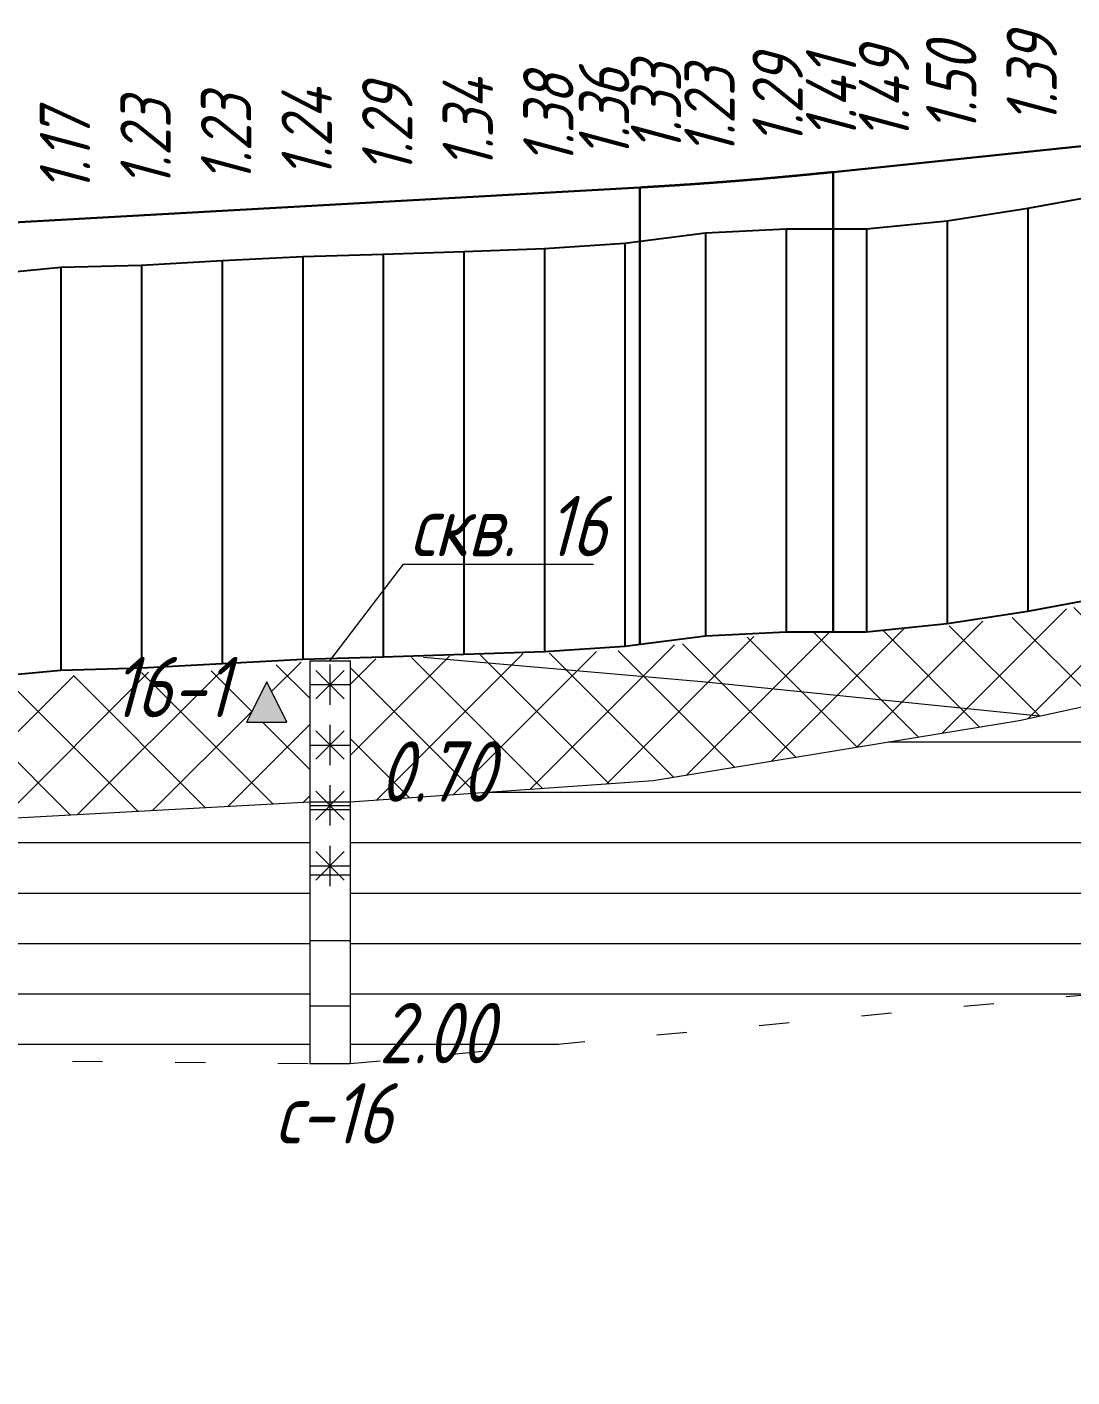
# Model space of a CAD drawing. Extents: x 2172 to 5772, y -842 to -248.
# Drawn here: x 3450.9 to 3502.8, y -514.4 to -447.4 of the extents above; entities that cross this region are included whole.
import ezdxf

# ---------------------------------------------------------------- set-up
doc = ezdxf.new("R2010")
doc.units = 0
doc.header["$MEASUREMENT"] = 0
doc.linetypes.add('CONTI', pattern=[0])
doc.linetypes.add('STROT', pattern=[1.7, 0.5, -1.2])
doc.layers.add('геология', color=7, linetype='CONTINUOUS', lineweight=20)
doc.layers.add('КРАСНЫЙ_ПРОФИЛЬ', color=1, linetype='CONTINUOUS', lineweight=30)
doc.layers.add('РАБОЧИЕ_ОТМЕТКИ', color=1, linetype='CONTINUOUS')
doc.layers.add('ЧЕРНЫЙ_ПРОФИЛЬ', color=7, linetype='CONTINUOUS')
doc.styles.add('ГОСТ', font='gost.TTF', dxfattribs={"oblique": 15, "height": 1})

msp = doc.modelspace()

# ---------------------------------------------------------------- hatches: boundary and pattern name
at = {"layer": 'геология', "linetype": 'Continuous'}
h = msp.add_hatch(dxfattribs=at)
h.set_pattern_fill('ANSI37', color=1, scale=20, style=0)
h.set_pattern_definition([(45, (2171.595959244836, -930.3739942693574), (-1.767766952966369, 1.767766952966369), []), (135, (2171.595959244836, -930.3739942693574), (-1.767766952966369, -1.767766952966369), [])])
h.paths.add_polyline_path([(3405.266979244836, -478.1816899998212), (3404.595959244836, -478.1330410498208), (3400.595959244836, -477.873041049821), (3396.595959244836, -477.7130410498212), (3396.595959244836, -486.3624414353653), (3405.266979244836, -485.2541899998209)])
h.paths.add_polyline_path([(3402.130971975199, -482.3379648031464), (3403.130971975199, -480.3379648031464), (3404.130971975199, -482.3379648031464)], flags=16)
h.paths.add_polyline_path([(3440.595959244836, -480.663041049821), (3436.595959244836, -480.643041049821), (3432.595959244836, -480.453041049821), (3428.595959244836, -480.2130410498212), (3424.595959244836, -479.8630410498208), (3420.595959244836, -479.4430410498207), (3416.595959244836, -479.183041049821), (3412.595959244836, -478.8130410498206), (3408.595959244836, -478.4230410498212), (3407.266979244836, -478.3266899998207), (3407.266979244836, -485.2541899998209), (3409.283704569588, -485.4767397499209), (3425.711407080658, -483.1588145671813)])
edge = h.paths.add_edge_path()
edge.add_arc((3443.903387339326, -483.4551840142339), 3.890410880645049, 132.660726402441, 180.0000000000017, ccw=False)
edge.add_line((3441.267027994384, -480.5942565029923), (3440.595959244836, -480.663041049821))
edge.add_line((3440.595959244836, -480.663041049821), (3425.711407080658, -483.1588145671813))
edge.add_line((3425.711407080658, -483.1588145671813), (3409.283704569588, -485.4767397499209))
edge.add_line((3409.283704569588, -485.4767397499209), (3420.784527473183, -486.7458789984448))
edge.add_line((3420.784527473183, -486.7458789984448), (3435.887831735205, -487.42003160069))
edge.add_line((3435.887831735205, -487.42003160069), (3442.449603800145, -487.0637585584891))
edge.add_arc((3443.903387339325, -483.4551840142339), 3.890410880644605, 180.0000000000008, 248.0570127374182, ccw=False)
edge = h.paths.add_edge_path()
edge.add_line((3464.948359244836, -478.887183049821), (3464.595959244836, -478.9030410498208))
edge.add_line((3464.595959244836, -478.9030410498208), (3460.595959244836, -479.3330410498211))
edge.add_line((3460.595959244836, -479.3330410498211), (3456.595959244836, -479.4230410498212))
edge.add_line((3456.595959244836, -479.4230410498212), (3452.595959244836, -479.6030410498211))
edge.add_line((3452.595959244836, -479.6030410498211), (3448.595959244836, -479.873041049821))
edge.add_line((3448.595959244836, -479.873041049821), (3445.918600629797, -480.1273901182499))
edge.add_arc((3443.903387339325, -483.4551840142335), 3.89041088064461, -7.617018127348274e-12, 58.802145706168574, ccw=False)
edge.add_arc((3443.903387339325, -483.4551840142345), 3.890410880644595, -61.841338698212326, 7.503331289626658e-12, ccw=False)
edge.add_line((3445.739329752336, -486.8851420717547), (3464.948359244836, -485.8421830498191))
edge.add_line((3464.948359244836, -485.8421830498191), (3464.948359244836, -478.887183049821))
h.paths.add_polyline_path([(3461.812351975199, -481.8904225330361), (3462.812351975199, -479.8904225330361), (3463.812351975199, -481.8904225330361)], flags=16)
h.paths.add_polyline_path([(3500.16716671681, -481.8014260150885), (3501.184682013046, -481.5816357129615), (3484.599211183237, -479.8839649782312), (3470.595959244836, -478.6580410498209), (3468.595959244836, -478.7230410498209), (3466.948359244836, -478.7971830498209), (3466.948359244836, -485.8421830498191), (3481.99119701448, -484.7836908851532)])
h.paths.add_polyline_path([(3525.200219244836, -476.3941144998207), (3525.200219244836, -473.6116144998209), (3524.595959244836, -473.7430410498209), (3520.595959244836, -474.4230410498212), (3516.595959244836, -474.703041049821), (3512.595959244836, -474.913041049821), (3508.595959244836, -475.2430410498209), (3504.595959244836, -475.913041049821), (3500.595959244836, -476.5930410498208), (3496.595959244836, -477.1130410498208), (3492.595959244836, -477.3630410498208), (3488.595959244836, -477.4830410498207), (3484.595959244836, -477.873041049821), (3480.595959244836, -478.3330410498211), (3476.595959244836, -478.4730410498209), (3472.595959244836, -478.5930410498208), (3470.595959244836, -478.6580410498209), (3484.599211183237, -479.8839649782312), (3501.184682013046, -481.5816357129615)])
edge = h.paths.add_edge_path()
edge.add_line((3548.314092563063, -469.3140602565363), (3559.52575637998, -467.6440213621786))
edge.add_arc((3562.697113533048, -465.3906260067379), 3.890410880644604, 179.9999999999992, 215.3955478876504, ccw=False)
edge.add_arc((3562.697113533047, -465.3906260067357), 3.89041088064414, 161.1488698633117, 180.0000000000318, ccw=False)
edge.add_line((3559.015379247028, -464.1335939994319), (3556.595959244836, -464.5630410498211))
edge.add_line((3556.595959244836, -464.5630410498211), (3552.595959244836, -465.3030410498209))
edge.add_line((3552.595959244836, -465.3030410498209), (3548.595959244836, -466.2130410498212))
edge.add_line((3548.595959244836, -466.2130410498212), (3544.595959244836, -467.4730410498209))
edge.add_line((3544.595959244836, -467.4730410498209), (3540.595959244836, -468.8830410498213))
edge.add_line((3540.595959244836, -468.8830410498213), (3536.595959244836, -470.4230410498212))
edge.add_line((3536.595959244836, -470.4230410498212), (3532.595959244836, -471.7930410498211))
edge.add_line((3532.595959244836, -471.7930410498211), (3528.595959244836, -472.873041049821))
edge.add_line((3528.595959244836, -472.873041049821), (3526.200219244836, -473.3941144998207))
edge.add_line((3526.200219244836, -473.3941144998207), (3527.200219244836, -473.3941144998207))
edge.add_line((3527.200219244836, -473.3941144998207), (3527.200219244836, -476.3941144998207))
edge.add_line((3527.200219244836, -476.3941144998207), (3548.314092563063, -469.3140602565363))
edge = h.paths.add_edge_path()
edge.add_line((3585.881899244836, -460.5316745498212), (3586.881899244836, -460.5316745498212))
edge.add_line((3586.881899244836, -460.5316745498212), (3584.595959244836, -459.9030410498208))
edge.add_line((3584.595959244836, -459.9030410498208), (3580.595959244836, -460.2330410498207))
edge.add_line((3580.595959244836, -460.2330410498207), (3576.595959244836, -460.873041049821))
edge.add_line((3576.595959244836, -460.873041049821), (3572.595959244836, -461.6730410498212))
edge.add_line((3572.595959244836, -461.6730410498212), (3568.595959244836, -462.5830410498211))
edge.add_line((3568.595959244836, -462.5830410498211), (3565.827963166865, -463.0812803438557))
edge.add_arc((3562.697113533048, -465.3906260067365), 3.890410880644608, -2.091837814077735e-11, 36.412852577754904, ccw=False)
edge.add_arc((3562.697113533047, -465.3906260067403), 3.890410880645504, -18.451092617890993, 3.5981884138891473e-11, ccw=False)
edge.add_line((3566.387534571732, -466.6219218190772), (3567.585893768735, -466.4434196358961))
edge.add_line((3567.585893768735, -466.4434196358961), (3585.881899244836, -464.5316745498212))
edge.add_line((3585.881899244836, -464.5316745498212), (3585.881899244836, -460.5316745498212))
h.paths.add_polyline_path([(3634.595959244836, -458.3480410498209), (3632.595959244836, -458.4630410498212), (3628.595959244836, -458.683041049821), (3624.595959244836, -458.9830410498207), (3620.595959244836, -459.0430410498211), (3616.595959244836, -459.0130410498209), (3612.595959244836, -459.0530410498209), (3608.595959244836, -458.8030410498209), (3604.595959244836, -458.9830410498207), (3600.595959244836, -459.0230410498211), (3596.595959244836, -459.1330410498213), (3592.595959244836, -459.913041049821), (3588.595959244836, -461.0030410498211), (3587.881899244836, -460.8066745498209), (3587.881899244836, -464.5316745498208), (3597.88417471176, -463.5186321709371), (3610.13813682649, -463.4158389539007)])
h.paths.add_polyline_path([(3645.467619244837, -457.6543244498207), (3644.595959244836, -457.663041049821), (3640.595959244836, -457.8630410498208), (3636.595959244836, -458.2330410498207), (3634.595959244836, -458.3480410498209), (3610.13813682649, -463.4158389539007), (3645.467619244837, -467.6443244498209)])
edge = h.paths.add_edge_path(flags=16)
edge.add_arc((3638.824192431525, -462.307321337234), 3.890410880644595, 0, 360)
h.paths.add_polyline_path([(3706.049759244836, -458.3584620498209), (3704.595959244836, -458.2930410498211), (3700.595959244836, -458.143041049821), (3696.595959244836, -458.0030410498211), (3692.595959244836, -457.893041049821), (3688.595959244836, -458.0630410498211), (3684.595959244836, -458.0330410498209), (3680.595959244836, -457.893041049821), (3676.595959244836, -458.0230410498211), (3672.595959244836, -458.163041049821), (3668.595959244836, -458.183041049821), (3664.595959244836, -458.0830410498211), (3660.595959244836, -458.1130410498208), (3656.595959244836, -457.953041049821), (3652.595959244836, -457.663041049821), (3648.595959244836, -457.623041049821), (3647.467619244837, -457.6343244498212), (3647.467619244837, -467.6443244498209), (3706.049759244836, -467.403462049821)])
edge = h.paths.add_edge_path(flags=16)
edge.add_arc((3683.60395167425, -462.7801484565994), 3.890410880644595, 0, 360)
h.paths.add_polyline_path([(3720.595959244836, -459.0930410498208), (3716.595959244836, -458.8230410498209), (3712.595959244836, -458.6930410498207), (3708.595959244836, -458.4730410498209), (3708.049759244836, -458.448462049821), (3708.049759244836, -467.403462049821), (3734.614920244831, -466.6760037975619), (3747.858181346719, -465.0015559511012)])
edge = h.paths.add_edge_path()
edge.add_arc((3752.214261147659, -460.6393792551826), 3.890410880643685, 0, 180, ccw=False)
edge.add_arc((3752.214261147659, -460.6393792551833), 3.89041088064414, -85.46142147417572, 1.0913936421275139e-11, ccw=False)
edge.add_line((3752.522110623317, -464.5175908946599), (3763.327421708334, -463.7493780265404))
edge.add_line((3763.327421708334, -463.7493780265404), (3763.327421708334, -463.5741399059898))
edge.add_line((3763.327421708334, -463.5741399059898), (3765.327421708334, -463.5741399059898))
edge.add_line((3765.327421708334, -463.5741399059898), (3765.327421708334, -463.6148610036912))
edge.add_line((3765.327421708334, -463.6148610036912), (3766.253939244836, -463.5413147498211))
edge.add_line((3766.253939244836, -463.5413147498211), (3766.253939244836, -455.7263147498211))
edge.add_line((3766.253939244836, -455.7263147498211), (3764.595959244836, -456.0330410498209))
edge.add_line((3764.595959244836, -456.0330410498209), (3760.595959244836, -456.453041049821))
edge.add_line((3760.595959244836, -456.453041049821), (3756.595959244836, -456.3030410498209))
edge.add_line((3756.595959244836, -456.3030410498209), (3752.595959244836, -456.4230410498212))
edge.add_line((3752.595959244836, -456.4230410498212), (3748.595959244836, -456.893041049821))
edge.add_line((3748.595959244836, -456.893041049821), (3744.595959244836, -457.6030410498211))
edge.add_line((3744.595959244836, -457.6030410498211), (3740.595959244836, -458.6730410498212))
edge.add_line((3740.595959244836, -458.6730410498212), (3736.595959244836, -459.3630410498208))
edge.add_line((3736.595959244836, -459.3630410498208), (3732.595959244836, -459.453041049821))
edge.add_line((3732.595959244836, -459.453041049821), (3728.595959244836, -459.413041049821))
edge.add_line((3728.595959244836, -459.413041049821), (3724.595959244836, -459.393041049821))
edge.add_line((3724.595959244836, -459.393041049821), (3720.595959244836, -459.0930410498208))
edge.add_line((3720.595959244836, -459.0930410498208), (3747.858181346719, -465.0015559511012))
edge.add_line((3747.858181346719, -465.0015559511012), (3752.223461466872, -464.6550433517355))
edge.add_line((3752.223461466872, -464.6550433517355), (3752.214261147659, -464.5297901358272))
edge.add_arc((3752.21426114766, -460.639379255183), 3.89041088064414, 179.9999999999933, 269.9999999999933, ccw=False)
h.paths.add_polyline_path([(3813.72405150612, -455.3820185126356), (3812.595959244836, -455.413041049821), (3808.595959244836, -455.433041049821), (3804.595959244836, -455.2130410498212), (3800.595959244836, -454.8530410498211), (3796.595959244836, -454.4930410498209), (3792.595959244836, -454.183041049821), (3788.595959244836, -454.0030410498211), (3784.595959244836, -453.913041049821), (3780.595959244836, -454.0530410498209), (3776.595959244836, -454.4630410498212), (3772.595959244836, -454.9230410498212), (3768.595959244836, -455.2930410498211), (3767.253939244836, -455.5413147498211), (3768.253939244836, -455.5413147498211), (3768.253939244836, -463.5413147498211), (3780.697040378689, -462.7014000229392)])
edge = h.paths.add_edge_path(flags=16)
edge.add_arc((3782.489552502429, -458.0649566283755), 3.890410880644595, 0, 360)
edge = h.paths.add_edge_path()
edge.add_arc((3854.726248115077, -455.4518457332789), 3.890410880645049, 135.3689119119537, 179.9999999999849, ccw=False)
edge.add_line((3851.95765681826, -452.718679245223), (3848.595959244836, -452.643041049821))
edge.add_line((3848.595959244836, -452.643041049821), (3844.595959244836, -452.6030410498211))
edge.add_line((3844.595959244836, -452.6030410498211), (3840.595959244836, -452.9030410498208))
edge.add_line((3840.595959244836, -452.9030410498208), (3836.595959244836, -453.893041049821))
edge.add_line((3836.595959244836, -453.893041049821), (3832.595959244836, -454.5730410498209))
edge.add_line((3832.595959244836, -454.5730410498209), (3828.595959244836, -454.9630410498212))
edge.add_line((3828.595959244836, -454.9630410498212), (3826.149659244837, -455.109819049821))
edge.add_line((3826.149659244837, -455.109819049821), (3826.149659244837, -460.1698190498209))
edge.add_line((3826.149659244837, -460.1698190498209), (3841.286910427423, -458.3038150282919))
edge.add_line((3841.286910427423, -458.3038150282919), (3852.175767654233, -458.3895908275786))
edge.add_arc((3854.726248115077, -455.4518457332767), 3.890410880645071, 180.0000000000167, 229.0362612490438, ccw=False)
edge = h.paths.add_edge_path()
edge.add_line((3884.301839244836, -455.2761291498209), (3880.595959244836, -455.0630410498206))
edge.add_line((3880.595959244836, -455.0630410498206), (3876.595959244836, -454.933041049821))
edge.add_line((3876.595959244836, -454.933041049821), (3872.595959244836, -454.643041049821))
edge.add_line((3872.595959244836, -454.643041049821), (3868.595959244836, -454.1730410498212))
edge.add_line((3868.595959244836, -454.1730410498212), (3864.595959244836, -453.4430410498207))
edge.add_line((3864.595959244836, -453.4430410498207), (3860.595959244836, -453.0530410498209))
edge.add_line((3860.595959244836, -453.0530410498209), (3857.719504387871, -452.9667474041121))
edge.add_arc((3854.726248115078, -455.4518457332786), 3.890410880645057, 1.0118128557223827e-11, 39.70055628578791, ccw=False)
edge.add_arc((3854.726248115077, -455.4518457332768), 3.890410880645504, 310.0610747653148, 359.9999999999841, ccw=False)
edge.add_line((3857.230131395185, -458.4294060332277), (3860.233898669774, -458.4530678862102))
edge.add_line((3860.233898669774, -458.4530678862102), (3884.301839244836, -459.3265703498209))
edge.add_line((3884.301839244836, -459.3265703498209), (3884.301839244836, -455.2761291498209))
h.paths.add_polyline_path([(3824.149659244837, -455.2063882998209), (3820.595959244836, -455.2330410498207), (3816.595959244836, -455.3030410498209), (3813.72405150612, -455.3820185126356), (3780.697040378689, -462.7014000229392), (3799.733131681287, -461.2905542881017), (3824.149659244837, -460.1698190498209)])
edge = h.paths.add_edge_path()
edge.add_arc((3913.202360415091, -457.5850063521868), 3.890410880645959, 151.5536274741631, 179.9999999999573, ccw=False)
edge.add_line((3909.781664762662, -455.7318635962984), (3908.595959244836, -455.8830410498213))
edge.add_line((3908.595959244836, -455.8830410498213), (3904.595959244836, -456.0030410498211))
edge.add_line((3904.595959244836, -456.0030410498211), (3900.595959244836, -455.8030410498209))
edge.add_line((3900.595959244836, -455.8030410498209), (3896.595959244836, -455.6330410498208))
edge.add_line((3896.595959244836, -455.6330410498208), (3892.595959244836, -455.5930410498208))
edge.add_line((3892.595959244836, -455.5930410498208), (3888.595959244836, -455.4830410498207))
edge.add_line((3888.595959244836, -455.4830410498207), (3886.301839244836, -455.3740703498211))
edge.add_line((3886.301839244836, -455.3740703498211), (3886.301839244838, -459.3265703498209))
edge.add_line((3886.301839244838, -459.3265703498209), (3909.966816776172, -459.7452272160981))
edge.add_arc((3913.20236041509, -457.5850063521827), 3.890410880644597, 180.0000000000167, 213.7291793922433, ccw=False)
edge = h.paths.add_edge_path()
edge.add_line((3944.168619244836, -454.534879099821), (3940.595959244836, -454.3830410498208))
edge.add_line((3940.595959244836, -454.3830410498208), (3936.595959244836, -454.4730410498209))
edge.add_line((3936.595959244836, -454.4730410498209), (3932.595959244836, -454.5430410498211))
edge.add_line((3932.595959244836, -454.5430410498211), (3928.595959244836, -454.6530410498208))
edge.add_line((3928.595959244836, -454.6530410498208), (3924.595959244836, -455.0130410498209))
edge.add_line((3924.595959244836, -455.0130410498209), (3920.595959244836, -455.0230410498211))
edge.add_line((3920.595959244836, -455.0230410498211), (3916.595959244836, -455.0530410498209))
edge.add_line((3916.595959244836, -455.0530410498209), (3916.184012322408, -455.0859968036152))
edge.add_arc((3913.202360415091, -457.5850063521833), 3.890410880645059, -8.412825991399586e-12, 39.96735627512078, ccw=False)
edge.add_arc((3913.202360415091, -457.5850063521825), 3.890410880645049, 331.009966343258, 359.9999999999799, ccw=False)
edge.add_line((3916.60531846881, -459.4705230731038), (3944.168619244836, -457.6060120998209))
edge.add_line((3944.168619244836, -457.6060120998209), (3944.168619244836, -454.534879099821))
h.paths.add_polyline_path([(3955.822398472535, -455.7395527764525), (3952.595959244836, -455.433041049821), (3948.595959244836, -454.9230410498212), (3946.168619244836, -454.6985120998211), (3946.168619244836, -457.6060120998209), (3960.494782736534, -459.3202079829825), (3972.663879315513, -460.8100788419579)])
edge = h.paths.add_edge_path()
edge.add_line((3976.595959244836, -458.2330410498207), (3972.595959244836, -457.183041049821))
edge.add_line((3972.595959244836, -457.183041049821), (3968.595959244836, -456.9430410498207))
edge.add_line((3968.595959244836, -456.9430410498207), (3964.595959244836, -456.5130410498209))
edge.add_line((3964.595959244836, -456.5130410498209), (3960.595959244836, -456.0030410498211))
edge.add_line((3960.595959244836, -456.0030410498211), (3956.595959244836, -455.8130410498211))
edge.add_line((3956.595959244836, -455.8130410498211), (3955.822398472535, -455.7395527764525))
edge.add_line((3955.822398472535, -455.7395527764525), (3972.663879315513, -460.8100788419579))
edge.add_line((3972.663879315513, -460.8100788419579), (3978.252204039894, -462.8621395892087))
edge.add_arc((3982.017092933802, -461.8818802170204), 3.890410880644142, 180.0000000000595, 194.5940038209968, ccw=False)
edge.add_arc((3982.017092933803, -461.8818802170251), 3.890410880645049, 132.0532115606375, 179.9999999999908, ccw=False)
edge.add_line((3979.411216015804, -458.9931603779823), (3976.595959244836, -458.2330410498207))
edge = h.paths.add_edge_path()
edge.add_line((4000.595959244836, -466.7230410498209), (3996.595959244836, -465.3930410498206))
edge.add_line((3996.595959244836, -465.3930410498206), (3992.595959244836, -463.9430410498212))
edge.add_line((3992.595959244836, -463.9430410498212), (3988.595959244838, -462.1930410498212))
edge.add_line((3988.595959244838, -462.1930410498212), (3985.816784550441, -461.0466314883829))
edge.add_arc((3982.017092933805, -461.8818802170254), 3.890410880644142, 1.3415046851150692e-11, 12.39758847572881, ccw=False)
edge.add_arc((3982.017092933805, -461.8818802170247), 3.890410880644595, -54.9209782933076, 3.410605131648481e-12, ccw=False)
edge.add_line((3984.252934070815, -465.0656376245997), (4002.839259244836, -471.8906290498207))
edge.add_line((4002.839259244836, -471.8906290498207), (4002.839259244836, -467.8906290498207))
edge.add_line((4002.839259244836, -467.8906290498207), (4003.839259244836, -467.8906290498207))
edge.add_line((4003.839259244836, -467.8906290498207), (4000.595959244836, -466.7230410498209))
edge = h.paths.add_edge_path()
edge.add_line((4020.595959244836, -473.9830410498207), (4016.595959244851, -472.5330410498264))
edge.add_line((4016.595959244851, -472.5330410498264), (4012.595959244836, -471.0730410498209))
edge.add_line((4012.595959244836, -471.0730410498209), (4008.595959244836, -469.7530410498211))
edge.add_line((4008.595959244836, -469.7530410498211), (4004.839259244836, -468.2597527998209))
edge.add_line((4004.839259244836, -468.2597527998209), (4004.839259244836, -471.8906290498207))
edge.add_line((4004.839259244836, -471.8906290498207), (4021.016718173161, -478.0785823581791))
edge.add_line((4021.016718173161, -478.0785823581791), (4035.656061439115, -482.0905624260849))
edge.add_line((4035.656061439115, -482.0905624260849), (4038.622816718002, -483.6037610619537))
edge.add_arc((4042.418364381165, -482.7498788939112), 3.890410880645506, 180.0000000000117, 192.6787159699941, ccw=False)
edge.add_arc((4042.418364381165, -482.7498788939124), 3.890410880645504, 125.22494371039619, 179.9999999999933, ccw=False)
edge.add_line((4040.174422048891, -479.571826089179), (4036.595959244836, -478.373041049821))
edge.add_line((4036.595959244836, -478.373041049821), (4032.595959244836, -477.4030410498203))
edge.add_line((4032.595959244836, -477.4030410498203), (4028.595959244836, -476.393041049821))
edge.add_line((4028.595959244836, -476.393041049821), (4024.595959244836, -475.2730410498211))
edge.add_line((4024.595959244836, -475.2730410498211), (4020.595959244836, -473.9830410498207))
edge = h.paths.add_edge_path()
edge.add_line((4064.595959244836, -488.6330410498213), (4060.595959244838, -487.1530410498199))
edge.add_line((4060.595959244838, -487.1530410498199), (4056.595959244838, -485.6430410498215))
edge.add_line((4056.595959244838, -485.6430410498215), (4052.595959244836, -484.1930410498212))
edge.add_line((4052.595959244836, -484.1930410498212), (4048.595959244836, -483.0030410498211))
edge.add_line((4048.595959244836, -483.0030410498211), (4046.268913956645, -482.1943928121746))
edge.add_arc((4042.418364381163, -482.7498788939239), 3.890410880646868, 1.758166945364792e-10, 8.208941618598374, ccw=False)
edge.add_arc((4042.418364381165, -482.7498788939108), 3.890410880645504, 293.2734175151377, 359.99999999998323, ccw=False)
edge.add_line((4043.955540980411, -486.3237262497692), (4068.765279244837, -498.977975949821))
edge.add_line((4068.765279244837, -498.977975949821), (4068.765279244837, -489.8454759498209))
edge.add_line((4068.765279244837, -489.8454759498209), (4068.595959244836, -489.8230410498209))
edge.add_line((4068.595959244836, -489.8230410498209), (4064.595959244836, -488.6330410498213))
h.paths.add_polyline_path([(4080.595959244836, -491.4360120572402), (4077.815959244836, -489.3520053770002), (4072.595959244836, -489.9046221657102), (4070.765279244837, -490.1104759498212), (4070.765279244837, -498.9779759498206), (4080.815959244836, -500.7791209478137)])
h.paths.add_polyline_path([(4120.595959244836, -507.9230410498212), (4117.295361053011, -507.3619393572108), (4090.344469183021, -503.6785930211208), (4099.366628597169, -506.4873238994442), (4123.941777988935, -511.8004094063363), (4145.460039244836, -514.4014025096749), (4145.460039244836, -512.4451981301127), (4144.595959244836, -512.4830410498207), (4144.391696372621, -512.4621041054188), (4144.391696372621, -513.4636559206338), (4142.391696372621, -513.4636559206338), (4142.391696372621, -512.2571041054189), (4140.595959244836, -512.0730410498209), (4136.595959244836, -511.0430410498211), (4132.595959244836, -509.6330410498213), (4128.595959244836, -508.873041049821), (4124.595959244834, -508.3930410498206)])
h.paths.add_polyline_path([(4005.515333133171, -475.7386718086545), (4014.253994039684, -475.7386718086545), (4014.253994039684, -471.235455225381), (4005.515333133171, -471.235455225381)], flags=17)
h.paths.add_polyline_path([(4005.515333133171, -472.7106798069153), (4014.253994039684, -472.7106798069153), (4014.253994039684, -468.2074632236418), (4005.515333133171, -468.2074632236418)])
h.paths.add_polyline_path([(4071.440817035958, -503.1074413528568), (4079.537808069403, -503.1074413528568), (4079.537808069403, -498.6010081863092), (4071.440817035958, -498.6010081863092)])
h.paths.add_polyline_path([(4071.440242448698, -499.8072623816042), (4080.180550136896, -499.8072623816042), (4080.180550136896, -495.3008292150571), (4071.440242448698, -495.3008292150571)], flags=17)
h.paths.add_polyline_path([(4133.098274170738, -513.9701603572676), (4142.267459628771, -513.9701603572676), (4142.267459628771, -509.4637271907204), (4133.098274170738, -509.4637271907204)], flags=17)
h.paths.add_polyline_path([(4084.595959244836, -495.373141686424), (4082.175959244836, -492.9911782607675), (4082.175959244836, -501.1356157758628), (4090.344469183021, -503.6785930211208), (4108.33238159813, -506.1369796158099), (4104.59595924484, -505.0170624525863), (4100.595959244836, -503.6713466043082), (4096.595959244837, -502.3274928617279), (4092.595959244836, -500.6155787413954), (4088.595959244838, -498.1620977525084)])
h.paths.add_polyline_path([(4081.855959244836, -492.6762078904329), (4080.815959244836, -491.6525541868442), (4080.815959244836, -500.7791209478137), (4081.322309768873, -500.8698621427975), (4081.855959244836, -501.0359950709062)])
h.paths.add_polyline_path([(4082.175959244836, -492.9911782607679), (4081.855959244837, -492.6762078904341), (4081.855959244836, -501.0359950709067), (4082.175959244836, -501.1356157758628)])
h = msp.add_hatch(dxfattribs=at)
h.set_pattern_fill('ANSI31', scale=20, angle=135, style=0)
h.set_pattern_definition([(180, (2171.595959244836, -930.3739942693574), (-4.440892098500626e-16, -2.5), [])])
h.paths.add_polyline_path([(3766.253939244836, -468.5413147498211), (3734.614920244831, -466.6760037975619), (3708.049759244836, -467.403462049821), (3708.049759244837, -478.403462049821), (3712.857881551985, -480.2322225168396), (3766.253939244836, -477.5413147498211)])
h.paths.add_polyline_path([(3748.537557642348, -472.8862458961976, -1), (3756.318379403636, -472.8862458961976, -1)], flags=16)
h.paths.add_polyline_path([(3766.253939244836, -477.5413147498211), (3712.857881551985, -480.2322225168396), (3766.253939244836, -500.5413147498211)])
h.paths.add_polyline_path([(3763.327421708334, -485.4496095288132), (3763.327421708334, -483.4496095288132), (3765.327421708334, -483.4496095288132), (3765.327421708334, -485.4496095288132)], flags=16)
h.paths.add_polyline_path([(3763.327421708334, -493.4104554065207), (3765.327421708334, -493.4104554065207), (3765.327421708334, -495.4104554065207), (3763.327421708334, -495.4104554065207)], flags=16)
h.paths.add_polyline_path([(3706.049759244836, -467.403462049821), (3647.467619244837, -467.6443244498209), (3647.467619244837, -477.6443244498209), (3706.049759244836, -478.403462049821)])
h.paths.add_polyline_path([(3679.797248805397, -473.0053567883583, -1), (3687.578070566686, -473.0053567883583, -1)], flags=16)
h.paths.add_polyline_path([(3703.123241708336, -473.1998997503556), (3703.123241708336, -471.1998997503556), (3705.123241708336, -471.1998997503556), (3705.123241708336, -473.1998997503556)], flags=16)
h.paths.add_polyline_path([(3645.467619244837, -467.6443244498209), (3610.13813682649, -463.4158389539007), (3597.88417471176, -463.5186321709371), (3587.881899244836, -464.5316745498212), (3587.881899244837, -480.5316745498208), (3645.467619244837, -477.6443244498209)])
h.paths.add_polyline_path([(3642.549332792161, -473.5791668069955, -1), (3634.768511030872, -473.5791668069955, -1)], flags=16)
h.paths.add_polyline_path([(3585.881899244836, -464.5316745498212), (3567.585893768735, -466.4434196358961), (3566.387534571732, -466.6219218190768, -0.6137216079614687), (3559.52575637998, -467.6440213621786), (3548.314092563063, -469.3140602565363), (3527.200219244836, -476.3941144998207), (3527.200219244837, -493.3941144998207), (3585.881899244836, -480.5316745498212)])
h.paths.add_polyline_path([(3559.048886298639, -476.8932828551842, -1), (3566.82970805993, -476.8932828551842, -1)], flags=16)
h.paths.add_polyline_path([(3525.200219244836, -476.3941144998207), (3500.16716671681, -481.8014260150885), (3481.99119701448, -484.7836908851532), (3466.948359244836, -485.8421830498191), (3466.948359244837, -498.842183049821), (3525.200219244836, -493.3941144998207)])
h.paths.add_polyline_path([(3464.948359244836, -485.8421830498191), (3445.739329752336, -486.8851420717547, -0.2221600325890052), (3442.449603800145, -487.0637585584891), (3435.887831735205, -487.42003160069), (3420.784527473183, -486.7458789984448), (3407.266979244836, -485.2541899998209), (3407.266979244837, -498.2541899998209), (3464.948359244836, -498.842183049821)])
h.paths.add_polyline_path([(3447.903757604521, -493.1324180395104, -1), (3440.122935843231, -493.1324180395104, -1)], flags=16)
h.paths.add_polyline_path([(3405.266979244836, -485.2541899998209), (3396.595959244836, -486.3624414353653), (3396.595959244836, -499.7429525784537), (3405.266979244836, -498.2541899998209)])
h.paths.add_polyline_path([(3750.442183954394, -474.9353305741611), (3754.677628277632, -474.9353305741611), (3754.677628277632, -470.432113990887), (3750.442183954394, -470.432113990887)], flags=8)
h.paths.add_polyline_path([(3708.725297035959, -479.1369240756462), (3717.465604724155, -479.1369240756462), (3717.465604724155, -474.6304909090986), (3708.725297035959, -474.6304909090986)], flags=24)
h.paths.add_polyline_path([(3703.573193745373, -483.124286048931), (3713.171256973241, -483.124286048931), (3713.171256973241, -478.6178528823839), (3703.573193745373, -478.6178528823839)], flags=9)
h.paths.add_polyline_path([(3708.724722448698, -468.2124176939615), (3717.465030136895, -468.2124176939615), (3717.465030136895, -463.7059845274143), (3708.724722448698, -463.7059845274143)], flags=9)
h.paths.add_polyline_path([(3755.356295648447, -495.9169598431545), (3764.525481106481, -495.9169598431545), (3764.525481106481, -491.4105266766069), (3755.356295648447, -491.4105266766069)], flags=24)
h.paths.add_polyline_path([(3755.356295648447, -485.956113965447), (3764.311042221563, -485.956113965447), (3764.311042221563, -481.4496807988994), (3755.356295648447, -481.4496807988994)], flags=24)
h.paths.add_polyline_path([(3695.152115648447, -473.7064041869894), (3704.321301106482, -473.7064041869894), (3704.321301106482, -469.1999710204418), (3695.152115648447, -469.1999710204418)], flags=24)
h.paths.add_polyline_path([(3681.701875117442, -475.0544414663218), (3685.937319440682, -475.0544414663218), (3685.937319440682, -470.5512248830482), (3681.701875117442, -470.5512248830482)], flags=8)
h.paths.add_polyline_path([(3648.143157035958, -478.3777864756462), (3656.883464724155, -478.3777864756462), (3656.883464724155, -473.8713533090986), (3648.143157035958, -473.8713533090986)], flags=25)
h.paths.add_polyline_path([(3648.143693133172, -468.3786202887718), (3656.239037384928, -468.3786202887718), (3656.239037384928, -463.8754037054982), (3648.143693133172, -463.8754037054982)], flags=9)
h.paths.add_polyline_path([(3636.673137342919, -475.628251484959), (3640.908581666155, -475.628251484959), (3640.908581666155, -471.1250349016855), (3636.673137342919, -471.1250349016855)], flags=8)
h.paths.add_polyline_path([(3588.557437035958, -481.2651365756465), (3597.297744724156, -481.2651365756465), (3597.297744724156, -476.7587034090984), (3588.557437035958, -476.7587034090984)], flags=9)
h.paths.add_polyline_path([(3588.557973133171, -465.3252810656459), (3597.296634039683, -465.3252810656459), (3597.296634039683, -460.8220644823718), (3588.557973133171, -460.8220644823718)], flags=9)
h.paths.add_polyline_path([(3560.953512610686, -478.9423675331473), (3565.188956933924, -478.9423675331473), (3565.188956933924, -474.4391509498737), (3560.953512610686, -474.4391509498737)], flags=8)
h.paths.add_polyline_path([(3527.875757035958, -494.127576525646), (3536.616064724156, -494.127576525646), (3536.616064724156, -489.6211433590988), (3527.875757035958, -489.6211433590988)], flags=9)
h.paths.add_polyline_path([(3527.876293133171, -477.6194146824228), (3536.400515154765, -477.6194146824228), (3536.400515154765, -473.1161980991492), (3527.876293133171, -473.1161980991492)], flags=24)
h.paths.add_polyline_path([(3467.623897035958, -499.5756450756462), (3476.364204724156, -499.5756450756462), (3476.364204724156, -495.0692119090986), (3467.623897035958, -495.0692119090986)], flags=9)
h.paths.add_polyline_path([(3467.624433133171, -486.5931688084383), (3476.363094039683, -486.5931688084383), (3476.363094039683, -482.0899522251648), (3467.624433133171, -482.0899522251648)], flags=24)
h.paths.add_polyline_path([(3442.027562155277, -495.1815027174739), (3446.263006478515, -495.1815027174739), (3446.263006478515, -490.6782861342003), (3442.027562155277, -490.6782861342003)], flags=8)
h.paths.add_polyline_path([(3407.942517035958, -498.9876520256462), (3416.682824724156, -498.9876520256462), (3416.682824724156, -494.4812188590986), (3407.942517035958, -494.4812188590986)], flags=9)
msp.add_hatch(color=7, dxfattribs=at).paths.add_polyline_path([(3463.812351975199, -481.8904225330361), (3462.812351975199, -479.8904225330361), (3461.812351975199, -481.8904225330361)])
h = msp.add_hatch(dxfattribs=at)
h.set_pattern_fill('ANSI31', scale=26, angle=135, style=0)
h.set_pattern_definition([(180, (5511.700390229902, -2943.230215225222), (-6.661338147750939e-16, -3.25), [])])
h.paths.add_polyline_path([(3466.948359244836, -485.8421830498191), (3464.948359244836, -485.8421830498191), (3464.948359244836, -498.842183049821), (3466.948359244837, -498.842183049821)])

# ---------------------------------------------------------------- linework, layer by layer
at = {"layer": 'геология', "color": 7, "linetype": 'Continuous'}
for p, q in [((3465.948359244836, -478.842183049821), (3469.594216536738, -474.0412936741277)), ((3469.594216536738, -474.0412936741277), (3479.038634066766, -474.0412936741277)), ((3500.16716671681, -481.8014260150885), (3525.200219244836, -476.3941144998207)), ((3464.948359244836, -478.842183049821), (3466.948359244836, -478.842183049821)), ((3470.595959244836, -478.6580410498209), (3484.599211183237, -479.8839649782312)), ((3462.812351975199, -479.8904225330361), (3461.812351975199, -481.8904225330361)), ((3463.812351975199, -481.8904225330361), (3462.812351975199, -479.8904225330361)), ((3484.599211183237, -479.8839649782312), (3501.184682013046, -481.5816357129615)), ((3461.812351975199, -481.8904225330361), (3463.812351975199, -481.8904225330361)), ((3481.99119701448, -484.7836908851532), (3500.16716671681, -481.8014260150885)), ((3466.948359244836, -485.8421830498191), (3481.99119701448, -484.7836908851532)), ((3435.887831735205, -487.42003160069), (3464.948359244836, -485.8421830498191)), ((3464.948359244836, -485.8421830498191), (3466.948359244837, -485.8421830498191)), ((3464.948359244836, -485.8421830498191), (3466.948359244836, -485.8421830498191)), ((3464.948359244836, -498.842183049821), (3466.948359244836, -498.842183049821)), ((3464.948359244836, -498.842183049821), (3466.948359244836, -498.842183049821)), ((3464.948359244836, -498.842183049821), (3466.948359244837, -498.842183049821))]:
    msp.add_line(p, q, dxfattribs=at)
at = {"layer": 'геология', "color": 7, "linetype": 'Continuous', "ltscale": 5}
for p, q in [((3464.948359244836, -478.842183049821), (3464.948359244836, -498.842183049821)), ((3466.948359244836, -478.842183049821), (3466.948359244837, -498.842183049821))]:
    msp.add_line(p, q, dxfattribs=at)
at = {"layer": 'геология', "color": 1, "linetype": 'Continuous'}
for p, q in [((3465.950737768845, -479.0250066111857), (3465.950737768845, -481.0250066111857)), ((3465.243630987658, -480.732113392372), (3466.657844550032, -479.3178998299991)), ((3466.657844550032, -480.7321133923724), (3465.243630987658, -479.3178998299991)), ((3464.950737768845, -480.0250066111857), (3466.950737768845, -480.0250066111857)), ((3465.243630987658, -483.732113392372), (3466.657844550032, -482.3178998299991)), ((3466.657844550032, -483.7321133923724), (3465.243630987658, -482.3178998299991)), ((3465.950737768845, -482.0250066111857), (3465.950737768845, -484.0250066111857)), ((3464.950737768845, -483.0250066111857), (3466.950737768845, -483.0250066111857)), ((3465.950737768845, -485.0250066111857), (3465.950737768845, -487.0250066111857)), ((3465.243630987658, -486.732113392372), (3466.657844550032, -485.3178998299991)), ((3466.657844550032, -486.7321133923724), (3465.243630987658, -485.3178998299991)), ((3464.950737768845, -486.0250066111857), (3466.950737768845, -486.0250066111857)), ((3465.243630987658, -489.732113392372), (3466.657844550032, -488.3178998299991)), ((3466.657844550032, -489.7321133923724), (3465.243630987658, -488.3178998299991)), ((3465.950737768845, -488.0250066111857), (3465.950737768845, -490.0250066111857)), ((3464.950737768845, -489.0250066111857), (3466.950737768845, -489.0250066111857))]:
    msp.add_line(p, q, dxfattribs=at)
at = {"layer": 'геология', "color": 7, "linetype": 'STROT', "ltscale": 3}
for p, q in [((3466.948359244837, -498.842183049821), (3525.200219244836, -493.3941144998207)), ((3407.266979244836, -498.2541899998209), (3464.948359244836, -498.842183049821))]:
    msp.add_line(p, q, dxfattribs=at)
at = {"layer": 'КРАСНЫЙ_ПРОФИЛЬ'}
for p, q in [((3490.929649280436, -454.576219769051), (3518.614745491725, -451.7018365500621)), ((3490.929649280436, -454.576219769051), (3490.929649280436, -477.3935469763171)), ((3438.541682549112, -457.73327199081), (3481.339629477653, -455.3419747911289)), ((3481.339629477653, -455.3419747911289), (3481.339629477653, -477.9968485858531))]:
    msp.add_line(p, q, dxfattribs=at)
msp.add_lwpolyline([(3481.339629477653, -455.3419747911289), (3481.379587893497, -455.3397381585141), (3481.419546309342, -455.337493542524), (3481.459504725187, -455.33524094316), (3481.499463141032, -455.3329803604199), (3481.539421556878, -455.330711794305), (3481.579379972722, -455.3284352448161), (3481.619338388567, -455.326150711951), (3481.659296804412, -455.3238581957112), (3481.699255220257, -455.321557696097), (3481.739213636102, -455.319249213107), (3481.779172051947, -455.3169327467431), (3481.819130467792, -455.3146082970029), (3481.859088883637, -455.312275863889), (3481.899047299481, -455.3099354473991), (3481.939005715326, -455.307587047535), (3481.978964131171, -455.3052306642951), (3482.018922547016, -455.302866297681), (3482.058880962861, -455.3004939476909), (3482.098839378707, -455.2981136143271), (3482.138797794551, -455.2957252975871), (3482.178756210396, -455.2933289974731), (3482.218714626241, -455.2909247139839), (3482.258673042086, -455.288512447119), (3482.298631457931, -455.28609219688), (3482.338589873776, -455.283663963266), (3482.378548289621, -455.281227746276), (3482.418506705465, -455.2787835459121), (3482.45846512131, -455.2763313621731), (3482.498423537155, -455.2738711950581), (3482.538381953, -455.2714030445691), (3482.578340368845, -455.268926910705), (3482.618298784691, -455.266442793466), (3482.658257200535, -455.263950692851), (3482.69821561638, -455.2614506088621), (3482.738174032225, -455.2589425414981), (3482.77813244807, -455.2564264907592), (3482.818090863915, -455.2539024566449), (3482.85804927976, -455.2513704391561), (3482.898007695605, -455.2488304382919), (3482.93796611145, -455.2462824540521), (3482.977924527295, -455.2437264864379), (3483.017882943139, -455.2411625354491), (3483.057841358984, -455.238590601085), (3483.09779977483, -455.236010683346), (3483.137758190675, -455.2334227822321), (3483.177716606519, -455.2308268977431), (3483.217675022364, -455.228223029879), (3483.257633438209, -455.2256111786401), (3483.297591854054, -455.222991344026), (3483.337550269899, -455.2203635260371), (3483.377508685744, -455.2177277246731), (3483.417467101589, -455.2150839399339), (3483.457425517434, -455.2124321718211), (3483.497383933279, -455.209772420332), (3483.537342349124, -455.207104685468), (3483.577300764969, -455.204428967229), (3483.617259180814, -455.201745265615), (3483.657217596658, -455.199053580626), (3483.697176012503, -455.196353912263), (3483.737134428348, -455.193646260524), (3483.777092844193, -455.1909306254099), (3483.817051260038, -455.1882070069209), (3483.857009675883, -455.185475405058), (3483.896968091728, -455.1827358198191), (3483.936926507573, -455.179988251205), (3483.976884923418, -455.1772326992159), (3484.016843339263, -455.174469163853), (3484.056801755108, -455.1716976451139), (3484.096760170954, -455.1689181430011), (3484.136718586798, -455.166130657512), (3484.176677002643, -455.163335188648), (3484.216635418488, -455.1605317364101), (3484.256593834333, -455.157720300796), (3484.296552250177, -455.1549008818079), (3484.336510666022, -455.152073479444), (3484.376469081867, -455.1492380937061), (3484.416427497712, -455.146394724592), (3484.456385913557, -455.143543372104), (3484.496344329402, -455.1406840362399), (3484.499252804703, -455.140475600487), (3484.536302745247, -455.1378167170019), (3484.576261161093, -455.1349414143881), (3484.616219576938, -455.1320581284001), (3484.656177992782, -455.1291668590361), (3484.696136408627, -455.1262676062979), (3484.736094824472, -455.1233603701839), (3484.776053240317, -455.120445150696), (3484.816011656161, -455.117521947833), (3484.855970072006, -455.1145907615939), (3484.895928487851, -455.1116515919812), (3484.935886903696, -455.1087044389928), (3484.975845319541, -455.1057493026301), (3485.015803735386, -455.1027861828911), (3485.055762151231, -455.0998150797782), (3485.095720567077, -455.0968359932899), (3485.135678982921, -455.093848923427), (3485.175637398766, -455.0908538701881), (3485.215595814611, -455.087850833575), (3485.255554230456, -455.084839813587), (3485.295512646301, -455.0818208102239), (3485.335471062146, -455.078793823486), (3485.375429477991, -455.0757588533729), (3485.415387893835, -455.0727158998841), (3485.45534630968, -455.0696649630211), (3485.495304725525, -455.066606042783), (3485.53526314137, -455.06353913917), (3485.575221557216, -455.0604642521821), (3485.61517997306, -455.0573813818189), (3485.655138388905, -455.0542905280811), (3485.69509680475, -455.0511916909679), (3485.735055220595, -455.0480848704801), (3485.77501363644, -455.044970066617), (3485.814972052285, -455.041847279379), (3485.85493046813, -455.0387165087659), (3485.894888883975, -455.0355777547779), (3485.934847299819, -455.0324310174151), (3485.974805715664, -455.0292762966769), (3486.014764131509, -455.026113592565), (3486.054722547354, -455.0229429050771), (3486.094680963199, -455.0197642342141), (3486.134639379045, -455.016577579976), (3486.174597794889, -455.013382942363), (3486.214556210734, -455.0101803213752), (3486.254514626579, -455.0069697170129), (3486.294473042424, -455.0037511292751), (3486.334431458269, -455.0005245581619), (3486.374389874114, -454.9972900036739), (3486.414348289959, -454.9940474658119), (3486.454306705803, -454.990796944574), (3486.494265121648, -454.9875384399611), (3486.534223537493, -454.9842719519741), (3486.574181953338, -454.980997480611), (3486.614140369183, -454.9777150258731), (3486.654098785029, -454.974424587761), (3486.694057200873, -454.9711261662731), (3486.734015616718, -454.9678197614101), (3486.773974032563, -454.9645053731731), (3486.813932448408, -454.9611830015601), (3486.853890864253, -454.957852646573), (3486.893849280098, -454.95451430821), (3486.933807695943, -454.9511679864729), (3486.973766111788, -454.94781368136), (3487.013724527633, -454.9444513928729), (3487.053682943477, -454.94108112101), (3487.093641359322, -454.937702865773), (3487.133599775168, -454.9343166271601), (3487.173558191012, -454.9309224051731), (3487.213516606857, -454.9275201998109), (3487.253475022702, -454.924110011073), (3487.293433438547, -454.9206918389609), (3487.333391854392, -454.917265683473), (3487.373350270237, -454.913831544611), (3487.413308686082, -454.910389422374), (3487.453267101927, -454.9069393167611), (3487.493225517772, -454.9034812277741), (3487.533183933617, -454.9000151554121), (3487.573142349463, -454.896541099675), (3487.613100765307, -454.8930590605621), (3487.653059181152, -454.889569038075), (3487.693017596996, -454.8860710322131), (3487.732976012841, -454.882565042976), (3487.772934428686, -454.8790510703639), (3487.812892844531, -454.8755291143761), (3487.852851260376, -454.871999175014), (3487.892809676221, -454.868461252277), (3487.932768092066, -454.8649153461649), (3487.972726507911, -454.861361456678), (3488.012684923756, -454.8577995838159), (3488.052643339601, -454.854229727579), (3488.092601755446, -454.8506518879669), (3488.132560171292, -454.84706606498), (3488.172518587136, -454.843472258618), (3488.212477002981, -454.8398704688809), (3488.252435418826, -454.8362606957689), (3488.292393834671, -454.8326429392819), (3488.332352250515, -454.8290171994199), (3488.37231066636, -454.8253834761831), (3488.412269082205, -454.821741769571), (3488.45222749805, -454.8180920795839), (3488.492185913895, -454.8144344062221), (3488.499252804703, -454.813786693458), (3488.53214432974, -454.8107687494851), (3488.572102745585, -454.807095109373), (3488.612061161431, -454.803413485886), (3488.652019577275, -454.7997238790249), (3488.69197799312, -454.796026288788), (3488.731936408965, -454.7923207151759), (3488.77189482481, -454.7886071581891), (3488.811853240654, -454.7848856178271), (3488.851811656499, -454.7811560940911), (3488.891770072344, -454.7774185869789), (3488.931728488189, -454.7736730964921), (3488.971686904034, -454.7699196226299), (3489.011645319879, -454.766158165394), (3489.051603735724, -454.7623887247819), (3489.091562151569, -454.7586113007951), (3489.131520567415, -454.7548258934339), (3489.171478983259, -454.7510325026969), (3489.211437399104, -454.747231128586), (3489.251395814949, -454.7434217710991), (3489.291354230794, -454.739604430237), (3489.331312646639, -454.735779106001), (3489.371271062484, -454.731945798389), (3489.411229478329, -454.728104507403), (3489.451187894173, -454.724255233041), (3489.491146310018, -454.7203979753049), (3489.531104725863, -454.7165327341932), (3489.571063141708, -454.712659509707), (3489.611021557554, -454.7087783018451), (3489.650979973399, -454.704889110609), (3489.690938389243, -454.7009919359971), (3489.730896805088, -454.697086778011), (3489.770855220933, -454.69317363665), (3489.810813636778, -454.6892525119129), (3489.850772052623, -454.6853234038022), (3489.890730468468, -454.6813863123161), (3489.930688884313, -454.6774412374539), (3489.970647300157, -454.6734881792181), (3490.010605716002, -454.669527137607), (3490.050564131847, -454.6655581126199), (3490.090522547692, -454.6615811042591), (3490.130480963538, -454.6575961125232), (3490.170439379383, -454.6536031374121), (3490.210397795227, -454.6496021789251), (3490.250356211072, -454.6455932370641), (3490.290314626917, -454.641576311828), (3490.330273042762, -454.637551403217), (3490.370231458607, -454.6335185112309), (3490.410189874452, -454.62947763587), (3490.450148290296, -454.625428777133), (3490.490106706141, -454.6213719350221), (3490.530065121986, -454.6173071095361), (3490.570023537831, -454.613234300675), (3490.609981953676, -454.609153508439), (3490.649940369521, -454.6050647328279), (3490.689898785366, -454.600967973842), (3490.729857201211, -454.5968632314809), (3490.769815617056, -454.592750505745), (3490.809774032901, -454.588629796634), (3490.849732448746, -454.5845011041479), (3490.889690864591, -454.5803644282871), (3490.929649280436, -454.576219769051)], dxfattribs=at)
at = {"layer": 'ЧЕРНЫЙ_ПРОФИЛЬ'}
for p, q in [((3500.595959244836, -456.3742268014012), (3504.595959244836, -455.6436023229382)), ((3496.595959244836, -456.9984695117002), (3500.595959244836, -456.3742268014012)), ((3500.595959244836, -456.3742268014012), (3500.595959244836, -476.3742268014012)), ((3492.595959244836, -457.4032306068282), (3496.595959244836, -456.9984695117002)), ((3496.595959244836, -456.9984695117002), (3496.595959244836, -476.9984695117002)), ((3480.595959244836, -458.1111114365683), (3484.595959244836, -457.6023844363552)), ((3484.595959244836, -457.6023844363552), (3488.595959244836, -457.3973657989843)), ((3484.595959244836, -457.6023844363552), (3484.595959244836, -477.6023844363552)), ((3488.595959244836, -457.3973657989843), (3488.595959244836, -477.3973657989843)), ((3488.595959244836, -457.3973657989843), (3492.595959244836, -457.4032306068282)), ((3492.595959244836, -457.4032306068282), (3492.595959244836, -477.4032306068282)), ((3472.595959244836, -458.5146655784523), (3476.595959244836, -458.3757313996992)), ((3476.595959244836, -458.3757313996992), (3480.595959244836, -458.1111114365683)), ((3476.595959244836, -458.3757313996992), (3476.595959244836, -478.3757313996992)), ((3480.595959244836, -458.1111114365683), (3480.595959244836, -478.1111114365683)), ((3456.595959244836, -459.1998986388622), (3460.595959244836, -458.9776901626362)), ((3460.595959244836, -458.9776901626362), (3464.595959244836, -458.7704751367192)), ((3460.595959244836, -458.9776901626362), (3460.595959244836, -478.9776901626362)), ((3464.595959244836, -458.7704751367192), (3468.595959244836, -458.6529612567742)), ((3464.595959244836, -458.7704751367192), (3464.595959244836, -478.7704751367192)), ((3468.595959244836, -458.6529612567742), (3472.595959244836, -458.5146655784523)), ((3468.595959244836, -458.6529612567742), (3468.595959244836, -478.6529612567742)), ((3472.595959244836, -458.5146655784523), (3472.595959244836, -478.5146655784523)), ((3448.595959244836, -459.6856763653062), (3452.595959244836, -459.3041499966902)), ((3452.595959244836, -459.3041499966902), (3456.595959244836, -459.1998986388622)), ((3452.595959244836, -459.3041499966902), (3452.595959244836, -479.3041499966902)), ((3456.595959244836, -459.1998986388622), (3456.595959244836, -479.1998986388622)), ((3500.595959244836, -476.3742268014012), (3504.595959244836, -475.6436023229382)), ((3496.595959244836, -476.9984695117002), (3500.595959244836, -476.3742268014012)), ((3492.595959244836, -477.4032306068282), (3496.595959244836, -476.9984695117002)), ((3480.595959244836, -478.1111114365683), (3484.595959244836, -477.6023844363552)), ((3484.595959244836, -477.6023844363552), (3488.595959244836, -477.3973657989843)), ((3488.595959244836, -477.3973657989843), (3492.595959244836, -477.4032306068282)), ((3468.595959244836, -478.6529612567742), (3472.595959244836, -478.5146655784523)), ((3472.595959244836, -478.5146655784523), (3476.595959244836, -478.3757313996992)), ((3476.595959244836, -478.3757313996992), (3480.595959244836, -478.1111114365683)), ((3452.595959244836, -479.3041499966902), (3456.595959244836, -479.1998986388622)), ((3456.595959244836, -479.1998986388622), (3460.595959244836, -478.9776901626362)), ((3460.595959244836, -478.9776901626362), (3464.595959244836, -478.7704751367192)), ((3464.595959244836, -478.7704751367192), (3468.595959244836, -478.6529612567742)), ((3448.595959244836, -479.6856763653062), (3452.595959244836, -479.3041499966902))]:
    msp.add_line(p, q, dxfattribs=at)

# ---------------------------------------------------------------- texts
at = {"layer": 'геология', "color": 7, "lineweight": -3, "style": 'ГОСТ', "oblique": 15}
for s, p in [('скв. 16', (3469.906826241706, -473.652431691391)), ('с-16', (3463.222865939797, -502.8119348545065))]:
    msp.add_text(s, height=3, dxfattribs=at).set_placement(p)
at = {"layer": 'геология', "color": 7, "linetype": 'CONTI', "style": 'ГОСТ', "oblique": 15}
for s, p in [('16-1', (3455.110680391946, -481.6458547752454)), ('0.70', (3468.374969230383, -485.8426327112261)), ('2.00', (3468.374969230383, -498.8245728812217))]:
    msp.add_text(s, height=3, dxfattribs=at).set_placement(p)
at = {"layer": 'РАБОЧИЕ_ОТМЕТКИ', "style": 'ГОСТ', "oblique": 15}
for s, p in [('1.39', (3502.045233275176, -452.2368516248765)), ('1.49', (3494.707456318374, -453.038733419251)), ('1.50', (3498.045233275176, -452.6521484614205)), ('1.33', (3483.388274425988, -453.6301011098349)), ('1.23', (3486.045233275176, -453.7946639739635)), ('1.29', (3489.427092008675, -453.2887113984916)), ('1.41', (3492.081171358996, -453.0109561301815)), ('1.38', (3478.045233275176, -454.2666149038615)), ('1.36', (3480.810671560275, -453.9303866011915)), ('1.23', (3462.045233275176, -455.1606006658135)), ('1.24', (3466.045233275176, -454.9371042253255)), ('1.29', (3470.045233275176, -454.7136077848374)), ('1.34', (3474.045233275176, -454.4901113443495)), ('1.23', (3458.045233275176, -455.3840971063015)), ('1.17', (3454.045233275176, -455.6075935467895))]:
    msp.add_text(s, height=2.5, rotation=90, dxfattribs=at).set_placement(p)

doc.saveas('drawing.dxf')
